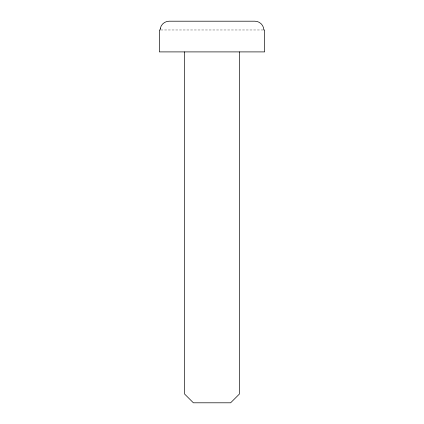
<?xml version="1.0" encoding="UTF-8"?>
<svg xmlns="http://www.w3.org/2000/svg" width="424" height="424" viewBox="0 0 424 424"><rect width="100%" height="100%" fill="white"/><g stroke="black" fill="none" stroke-linecap="round" stroke-linejoin="round"><path stroke-width="0.32" stroke-dasharray="2.12 1.59" d="M160.855 29.971L263.145 29.971"/><path stroke-width="0.64" d="M239.412 51.903L239.412 394.029L230.624 402.8L193.376 402.8L184.588 394.029L184.588 51.903M160.367 28.26L160.192 29.971L159.366 29.971L159.366 51.903L264.634 51.903L264.634 29.971L263.808 29.971C263.866 25.217 259.578 21.121 254.861 21.2L169.139 21.2C165.031 21.168 161.168 24.21 160.367 28.26"/></g></svg>
